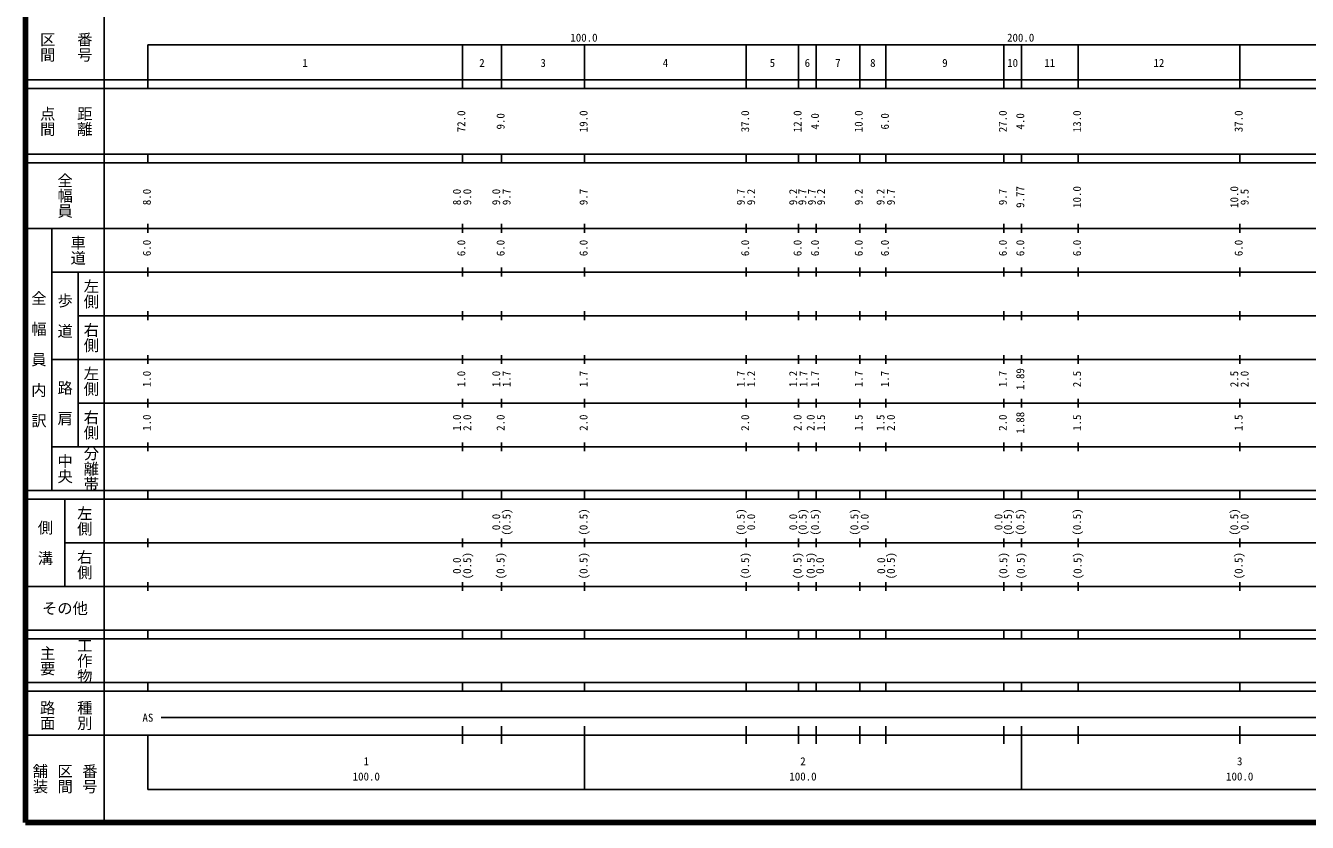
# Model space of a CAD drawing. Units: millimetres on the paper, enlarged 1000 times. Extents: x 40000 to 680000, y 20000 to 380000.
# Drawn here: x 40000 to 333495, y 20000 to 202409 of the extents above; entities that cross this region are included whole.
import ezdxf
from ezdxf.enums import TextEntityAlignment as Align

# ---------------------------------------------------------------- set-up
doc = ezdxf.new("R2010")
doc.units = ezdxf.units.MM
doc.header["$LTSCALE"] = 1000
doc.layers.add('M-TTL', color=2, linetype='Continuous', lineweight=140)
doc.layers.add('M-TTL-BAND', color=7, linetype='Continuous', lineweight=25)
doc.styles.add('@ＭＳ ゴシック', font='')
doc.styles.add('ＭＳ ゴシック', font='')
doc.styles.get('@ＭＳ ゴシック').set_extended_font_data('@MS Gothic')
doc.styles.get('ＭＳ ゴシック').set_extended_font_data('MS Gothic')

msp = doc.modelspace()

# ---------------------------------------------------------------- linework, layer by layer
at = {"layer": 'M-TTL'}
for p, q in [((40000, 380000), (40000, 20000)), ((40000, 20000), (680000, 20000))]:
    msp.add_line(p, q, dxfattribs=at)
at = {"layer": 'M-TTL-BAND'}
for p, q in [((58000, 370000), (58000, 20000)), ((68000, 198000), (579000, 198000)), ((68000, 198000), (68000, 188000)), ((140000, 188000), (140000, 198000)), ((149000, 188000), (149000, 198000)), ((168000, 188000), (168000, 198000)), ((205000, 188000), (205000, 198000)), ((217000, 188000), (217000, 198000)), ((221000, 188000), (221000, 198000)), ((231000, 188000), (231000, 198000)), ((237000, 188000), (237000, 198000)), ((264000, 188000), (264000, 198000)), ((268000, 188000), (268000, 198000)), ((281000, 188000), (281000, 198000)), ((318000, 188000), (318000, 198000)), ((40000, 190000), (579000, 190000)), ((40000, 188000), (579000, 188000)), ((40000, 173000), (579000, 173000)), ((40000, 171000), (579000, 171000)), ((68000, 171000), (68000, 173000)), ((140000, 171000), (140000, 173000)), ((149000, 171000), (149000, 173000)), ((168000, 171000), (168000, 173000)), ((205000, 171000), (205000, 173000)), ((217000, 171000), (217000, 173000)), ((221000, 171000), (221000, 173000)), ((231000, 171000), (231000, 173000)), ((237000, 171000), (237000, 173000)), ((264000, 171000), (264000, 173000)), ((268000, 171000), (268000, 173000)), ((281000, 171000), (281000, 173000)), ((318000, 171000), (318000, 173000)), ((40000, 156000), (579000, 156000)), ((46000, 96000), (46000, 156000)), ((68000, 155000), (68000, 157000)), ((140000, 155000), (140000, 157000)), ((149000, 155000), (149000, 157000)), ((168000, 155000), (168000, 157000)), ((205000, 155000), (205000, 157000)), ((217000, 155000), (217000, 157000)), ((221000, 155000), (221000, 157000)), ((231000, 155000), (231000, 157000)), ((237000, 155000), (237000, 157000)), ((264000, 155000), (264000, 157000)), ((268000, 155000), (268000, 157000)), ((281000, 155000), (281000, 157000)), ((318000, 155000), (318000, 157000)), ((68000, 145000), (68000, 147000)), ((140000, 145000), (140000, 147000)), ((149000, 145000), (149000, 147000)), ((168000, 145000), (168000, 147000)), ((205000, 145000), (205000, 147000)), ((217000, 145000), (217000, 147000)), ((221000, 145000), (221000, 147000)), ((231000, 145000), (231000, 147000)), ((237000, 145000), (237000, 147000)), ((264000, 145000), (264000, 147000)), ((268000, 145000), (268000, 147000)), ((281000, 145000), (281000, 147000)), ((318000, 145000), (318000, 147000)), ((46000, 146000), (579000, 146000)), ((52000, 146000), (52000, 106000)), ((52000, 136000), (579000, 136000)), ((68000, 135000), (68000, 137000)), ((140000, 135000), (140000, 137000)), ((149000, 135000), (149000, 137000)), ((168000, 135000), (168000, 137000)), ((205000, 135000), (205000, 137000)), ((217000, 135000), (217000, 137000)), ((221000, 135000), (221000, 137000)), ((231000, 135000), (231000, 137000)), ((237000, 135000), (237000, 137000)), ((264000, 135000), (264000, 137000)), ((268000, 135000), (268000, 137000)), ((281000, 135000), (281000, 137000)), ((318000, 135000), (318000, 137000)), ((68000, 125000), (68000, 127000)), ((140000, 125000), (140000, 127000)), ((149000, 125000), (149000, 127000)), ((168000, 125000), (168000, 127000)), ((205000, 125000), (205000, 127000)), ((217000, 125000), (217000, 127000)), ((221000, 125000), (221000, 127000)), ((231000, 125000), (231000, 127000)), ((237000, 125000), (237000, 127000)), ((264000, 125000), (264000, 127000)), ((268000, 125000), (268000, 127000)), ((281000, 125000), (281000, 127000)), ((318000, 125000), (318000, 127000)), ((46000, 126000), (579000, 126000)), ((52000, 116000), (579000, 116000)), ((68000, 115000), (68000, 117000)), ((140000, 115000), (140000, 117000)), ((149000, 115000), (149000, 117000)), ((168000, 115000), (168000, 117000)), ((205000, 115000), (205000, 117000)), ((217000, 115000), (217000, 117000)), ((221000, 115000), (221000, 117000)), ((231000, 115000), (231000, 117000)), ((237000, 115000), (237000, 117000)), ((264000, 115000), (264000, 117000)), ((268000, 115000), (268000, 117000)), ((281000, 115000), (281000, 117000)), ((318000, 115000), (318000, 117000)), ((46000, 106000), (579000, 106000)), ((68000, 105000), (68000, 107000)), ((140000, 105000), (140000, 107000)), ((149000, 105000), (149000, 107000)), ((168000, 105000), (168000, 107000)), ((205000, 105000), (205000, 107000)), ((217000, 105000), (217000, 107000)), ((221000, 105000), (221000, 107000)), ((231000, 105000), (231000, 107000)), ((237000, 105000), (237000, 107000)), ((264000, 105000), (264000, 107000)), ((268000, 105000), (268000, 107000)), ((281000, 105000), (281000, 107000)), ((318000, 105000), (318000, 107000)), ((40000, 96000), (579000, 96000)), ((40000, 94000), (579000, 94000)), ((49000, 94000), (49000, 74000)), ((68000, 94000), (68000, 96000)), ((140000, 94000), (140000, 96000)), ((149000, 94000), (149000, 96000)), ((168000, 94000), (168000, 96000)), ((205000, 94000), (205000, 96000)), ((217000, 94000), (217000, 96000)), ((221000, 94000), (221000, 96000)), ((231000, 94000), (231000, 96000)), ((237000, 94000), (237000, 96000)), ((264000, 94000), (264000, 96000)), ((268000, 94000), (268000, 96000)), ((281000, 94000), (281000, 96000)), ((318000, 94000), (318000, 96000)), ((49000, 84000), (579000, 84000)), ((68000, 83000), (68000, 85000)), ((140000, 83000), (140000, 85000)), ((149000, 83000), (149000, 85000)), ((168000, 83000), (168000, 85000)), ((205000, 83000), (205000, 85000)), ((217000, 83000), (217000, 85000)), ((221000, 83000), (221000, 85000)), ((231000, 83000), (231000, 85000)), ((237000, 83000), (237000, 85000)), ((264000, 83000), (264000, 85000)), ((268000, 83000), (268000, 85000)), ((281000, 83000), (281000, 85000)), ((318000, 83000), (318000, 85000)), ((40000, 74000), (579000, 74000)), ((68000, 73000), (68000, 75000)), ((140000, 73000), (140000, 75000)), ((149000, 73000), (149000, 75000)), ((168000, 73000), (168000, 75000)), ((205000, 73000), (205000, 75000)), ((217000, 73000), (217000, 75000)), ((221000, 73000), (221000, 75000)), ((231000, 73000), (231000, 75000)), ((237000, 73000), (237000, 75000)), ((264000, 73000), (264000, 75000)), ((268000, 73000), (268000, 75000)), ((281000, 73000), (281000, 75000)), ((318000, 73000), (318000, 75000)), ((40000, 64000), (579000, 64000)), ((40000, 62000), (579000, 62000)), ((68000, 62000), (68000, 64000)), ((140000, 62000), (140000, 64000)), ((149000, 62000), (149000, 64000)), ((168000, 62000), (168000, 64000)), ((205000, 62000), (205000, 64000)), ((217000, 62000), (217000, 64000)), ((221000, 62000), (221000, 64000)), ((231000, 62000), (231000, 64000)), ((237000, 62000), (237000, 64000)), ((264000, 62000), (264000, 64000)), ((268000, 62000), (268000, 64000)), ((281000, 62000), (281000, 64000)), ((318000, 62000), (318000, 64000)), ((40000, 52000), (579000, 52000)), ((40000, 50000), (579000, 50000)), ((68000, 50000), (68000, 52000)), ((140000, 50000), (140000, 52000)), ((149000, 50000), (149000, 52000)), ((168000, 50000), (168000, 52000)), ((205000, 50000), (205000, 52000)), ((217000, 50000), (217000, 52000)), ((221000, 50000), (221000, 52000)), ((231000, 50000), (231000, 52000)), ((237000, 50000), (237000, 52000)), ((264000, 50000), (264000, 52000)), ((268000, 50000), (268000, 52000)), ((281000, 50000), (281000, 52000)), ((318000, 50000), (318000, 52000)), ((71000, 44000), (538000, 44000)), ((140000, 38000), (140000, 42000)), ((149000, 38000), (149000, 42000)), ((168000, 27500), (168000, 42000)), ((205000, 38000), (205000, 42000)), ((217000, 38000), (217000, 42000)), ((221000, 38000), (221000, 42000)), ((231000, 38000), (231000, 42000)), ((237000, 38000), (237000, 42000)), ((264000, 38000), (264000, 42000)), ((268000, 27500), (268000, 42000)), ((281000, 38000), (281000, 42000)), ((318000, 38000), (318000, 42000)), ((40000, 40000), (579000, 40000)), ((68000, 40000), (68000, 27500)), ((68000, 27500), (579000, 27500))]:
    msp.add_line(p, q, dxfattribs=at)

# ---------------------------------------------------------------- texts
at = {"layer": 'M-TTL-BAND', "style": '@ＭＳ ゴシック'}
for s, p in [('区間', (45000, 197500)), ('番号', (53500, 197500)), ('点間', (45000, 180500)), ('距離', (53500, 180500)), ('全幅員', (49000, 163500)), ('車道', (52000, 151000)), ('左側', (55000, 141000)), ('全\u3000幅\u3000員\u3000内\u3000訳', (43000, 126000)), ('歩\u3000道', (49000, 136000)), ('右側', (55000, 131000)), ('左側', (55000, 121000)), ('路\u3000肩', (49000, 116000)), ('右側', (55000, 111000)), ('分離帯', (55000, 101000)), ('中央', (49000, 101000)), ('左側', (53500, 89000)), ('側\u3000溝', (44500, 84000)), ('右側', (53500, 79000)), ('工作物', (53500, 57000)), ('主要', (45000, 57000)), ('路面', (45000, 44500)), ('種別', (53500, 44500)), ('舗装', (43333, 30000)), ('区間', (49000, 30000)), ('番号', (54667, 30000))]:
    msp.add_text(s, height=2566, rotation=270, dxfattribs=at).set_placement(p, align=Align.MIDDLE_CENTER)
at = {"layer": 'M-TTL-BAND', "style": 'ＭＳ ゴシック'}
for s, p in [('100.0', (167844, 198195)), ('200.0', (267844, 198195)), ('1', (104000, 192405)), ('2', (144500, 192405)), ('3', (158500, 192405)), ('4', (186500, 192405)), ('5', (211000, 192405)), ('6', (219000, 192405)), ('7', (226000, 192405)), ('8', (234000, 192405)), ('9', (250500, 192405)), ('10', (266000, 192405)), ('11', (274500, 192405)), ('12', (299500, 192405)), ('AS', (68000, 42500)), ('1', (118000, 32523)), ('2', (218000, 32523)), ('3', (318000, 32523)), ('100.0', (118000, 29033)), ('100.0', (218000, 29033)), ('100.0', (318000, 29033))]:
    msp.add_text(s, height=1833, dxfattribs=at).set_placement(p, align=Align.BOTTOM_CENTER)
for s, p in [('72.0', (141213, 180500)), ('9.0', (150213, 180500)), ('19.0', (169213, 180500)), ('37.0', (206213, 180500)), ('12.0', (218213, 180500)), ('4.0', (222213, 180500)), ('10.0', (232213, 180500)), ('6.0', (238213, 180500)), ('27.0', (265213, 180500)), ('4.0', (269213, 180500)), ('13.0', (282213, 180500)), ('37.0', (319213, 180500)), ('8.0', (69213, 163174)), ('8.0', (140213, 163174)), ('9.0', (142583, 163174)), ('9.0', (149213, 163174)), ('9.7', (151583, 163174)), ('9.7', (169213, 163174)), ('9.7', (205213, 163174)), ('9.2', (207583, 163174)), ('9.2', (217213, 163174)), ('9.7', (219298, 163174)), ('9.7', (221490, 163174)), ('9.2', (223583, 163174)), ('9.2', (232213, 163174)), ('9.2', (237213, 163174)), ('9.7', (239583, 163174)), ('9.7', (265213, 163174)), ('9.77', (269213, 163174)), ('10.0', (282213, 163174)), ('10.0', (318213, 163174)), ('9.5', (320583, 163174)), ('6.0', (69213, 151500)), ('6.0', (141213, 151500)), ('6.0', (150213, 151500)), ('6.0', (169213, 151500)), ('6.0', (206213, 151500)), ('6.0', (218213, 151500)), ('6.0', (222213, 151500)), ('6.0', (232213, 151500)), ('6.0', (238213, 151500)), ('6.0', (265213, 151500)), ('6.0', (269213, 151500)), ('6.0', (282213, 151500)), ('6.0', (319213, 151500)), ('1.89', (269213, 121500)), ('1.0', (69213, 121500)), ('1.0', (141213, 121500)), ('1.0', (149213, 121500)), ('1.7', (151583, 121500)), ('1.7', (169213, 121500)), ('1.7', (205213, 121500)), ('1.2', (207583, 121500)), ('1.2', (217213, 121500)), ('1.7', (219583, 121500)), ('1.7', (222213, 121500)), ('1.7', (232213, 121500)), ('1.7', (238213, 121500)), ('1.7', (265213, 121500)), ('2.5', (282213, 121500)), ('2.5', (318213, 121500)), ('2.0', (320583, 121500)), ('1.0', (69213, 111500)), ('1.0', (140213, 111500)), ('2.0', (142583, 111500)), ('2.0', (150213, 111500)), ('2.0', (169213, 111500)), ('2.0', (206213, 111500)), ('2.0', (218213, 111500)), ('2.0', (221213, 111500)), ('1.5', (223583, 111500)), ('1.5', (232213, 111500)), ('1.5', (237213, 111500)), ('2.0', (239583, 111500)), ('2.0', (265213, 111500)), ('1.88', (269213, 111500)), ('1.5', (282213, 111500)), ('1.5', (319213, 111500)), ('(0.5)', (151583, 88764)), ('(0.5)', (169213, 88764)), ('(0.5)', (205213, 88764)), ('(0.5)', (219397, 88764)), ('(0.5)', (222213, 88764)), ('(0.5)', (231213, 88764)), ('(0.5)', (266397, 88764)), ('(0.5)', (269213, 88764)), ('(0.5)', (282213, 88764)), ('(0.5)', (318213, 88764)), ('0.0', (149213, 88764)), ('0.0', (207583, 88764)), ('0.0', (217213, 88764)), ('0.0', (233583, 88764)), ('0.0', (264213, 88764)), ('0.0', (320583, 88764)), ('0.0', (140213, 78764)), ('(0.5)', (142583, 78764)), ('(0.5)', (150213, 78764)), ('(0.5)', (169213, 78764)), ('(0.5)', (206213, 78764)), ('(0.5)', (218213, 78764)), ('(0.5)', (221213, 78764)), ('0.0', (223360, 78764)), ('0.0', (237371, 78764)), ('(0.5)', (239583, 78764)), ('(0.5)', (265331, 78764)), ('(0.5)', (269331, 78764)), ('(0.5)', (282331, 78764)), ('(0.5)', (319213, 78764))]:
    msp.add_text(s, height=1833, rotation=90, dxfattribs=at).set_placement(p, align=Align.BOTTOM_CENTER)
msp.add_text('その他', height=2566, dxfattribs=at).set_placement((49000, 69000), align=Align.MIDDLE_CENTER)

doc.saveas('drawing.dxf')
